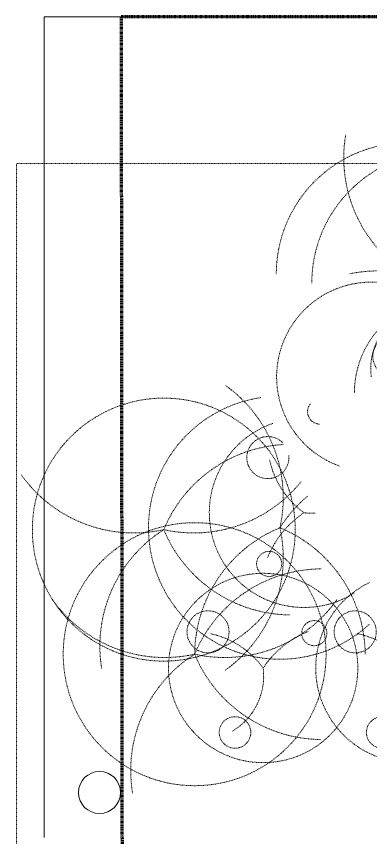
# Model space of a CAD drawing. Header units: inches. Extents: x -4294 to -464, y 9706 to 12475.
# Drawn here: x -4009.5 to -3942.2, y 12112.6 to 12268.7 of the extents above; entities that cross this region are included whole.
import ezdxf

# ---------------------------------------------------------------- set-up
doc = ezdxf.new("R2010")
doc.units = ezdxf.units.IN
doc.header["$MEASUREMENT"] = 0
for name, pattern in [('Aligning Line 1_8_', [0.25, 0.125, -0.125]), ('Dash', [0.25, 0.125, -0.125]), ('Double Dash 3_8_', [1, 0.375, -0.125, 0.125, -0.125, 0.125, -0.125])]:
    doc.linetypes.add(name, pattern=pattern)
for name, color, linetype, lineweight in [('0-1', 7, 'Continuous', 5), ('0-4', 7, 'Continuous', 9), ('0-5', 50, 'Continuous', 13), ('0-6', 147, 'Aligning Line 1_8_', 9), ('A-DETL-GENF-HDLN-1', 9, 'Dash', 9), ('C-PROP-LINE-1', 170, 'Double Dash 3_8_', 140), ('C-TOPO', 7, 'Continuous', 9), ('E-LITE-EQPM-1', 7, 'Continuous', 9), ('G-ANNO-SYMB-1', 147, 'Aligning Line 1_8_', 9)]:
    doc.layers.add(name, color=color, linetype=linetype, lineweight=lineweight)

# ---------------------------------------------------------------- blocks, each defined once
blk = doc.blocks.new('CTR - 1st Phase - Unit Layouts_rvt-1-FLOOR PLAN - 1ST FLOOR')
at = {"layer": 'G-ANNO-SYMB-1'}
for p in [(-4009.53, 9846.28), (-1813.52, 12240.75)]:
    blk.add_line(p, (-4009.53, 12240.75), dxfattribs=at)
blk = doc.blocks.new('fountain grass 26747 - fountain grass 26747-1276659-FLOOR PLAN - 1ST FLOOR')
at = {"layer": 'A-DETL-GENF-HDLN-1'}
for centre, radius, start, end in [((0, 0), 25, 360, 90.0001), ((22.14, -14.08), 26.24, 80.4534, 147.5466), ((-25.61, 5.7), 26.24, 347.4534, 11.6105), ((-25.61, -5.7), 26.24, 348.3895, 12.5466), ((-10.02, -24.25), 26.24, 0.4534, 67.5466), ((0, 0), 25, 269.9999, 360)]:
    blk.add_arc(centre, radius, start, end, dxfattribs=at)
blk = doc.blocks.new('fountain grass 26747 - fountain grass 26747-V189-FLOOR PLAN - 1ST FLOOR')
at = {"layer": 'A-DETL-GENF-HDLN-1'}
blk.add_circle((0, 0), 25, dxfattribs=at)
for centre, start, end in [((-25.61, 5.7), 347.4534, 51.0356), ((-10.02, 24.25), 292.4534, 359.5466), ((10.02, 24.25), 183.3612, 247.5466), ((-25.61, -5.7), 305.4534, 12.5466), ((22.14, 14.08), 212.4534, 279.5466)]:
    blk.add_arc(centre, 26.24, start, end, dxfattribs=at)
blk = doc.blocks.new('fountain grass 26747 - fountain grass 26747-V190-FLOOR PLAN - 1ST FLOOR')
at = {"layer": 'A-DETL-GENF-HDLN-1'}
blk.add_circle((0, 0), 25, dxfattribs=at)
for centre, start, end in [((-25.61, 5.7), 347.4534, 54.5466), ((10.02, 24.25), 180.4534, 247.5466), ((-10.02, 24.25), 292.4534, 359.5466), ((-25.61, -5.7), 305.4534, 12.5466), ((22.14, 14.08), 212.4534, 279.5466)]:
    blk.add_arc(centre, 26.24, start, end, dxfattribs=at)
blk = doc.blocks.new('lupin 26755 - lupin 26755-V191-FLOOR PLAN - 1ST FLOOR')
at = {"layer": 'A-DETL-GENF-HDLN-1'}
blk.add_circle((9.72, -6.62), 2.39, dxfattribs=at)
for centre, radius, start, end in [((0, 0), 18, 0, 32.0547), ((-12.13, 1.52), 12.23, 352.8605, 3.3991), ((0, 0), 18, 199.1661, 0), ((-13.57, 9.88), 16.78, 282.0514, 323.9486), ((15.36, 10.23), 18.46, 213.6663, 248.3337), ((-10.49, -6.87), 4, 337, 95.9952), ((-10.49, -6.87), 4, 136.4172, 337)]:
    blk.add_arc(centre, radius, start, end, dxfattribs=at)
blk = doc.blocks.new('lupin 26755 - lupin 26755-V210-FLOOR PLAN - 1ST FLOOR')
at = {"layer": 'A-DETL-GENF-HDLN-1'}
for centre, radius in [((-10.49, 6.87), 4), ((9.72, 6.62), 2.39)]:
    blk.add_circle(centre, radius, dxfattribs=at)
for centre, radius, start, end in [((0, 0), 18, 360, 180.0001), ((-13.57, -9.88), 16.78, 36.0514, 77.9486), ((15.36, -10.23), 18.46, 111.6663, 146.3337)]:
    blk.add_arc(centre, radius, start, end, dxfattribs=at)
blk = doc.blocks.new('fountain grass 26747 - fountain grass 26747-V183-FLOOR PLAN - 1ST FLOOR')
at = {"layer": 'A-DETL-GENF-HDLN-1'}
for centre, radius, start, end in [((-25.61, 5.7), 26.24, 347.4534, 54.5466), ((0, 0), 25, 360, 180), ((22.14, -14.08), 26.24, 80.4534, 147.5466)]:
    blk.add_arc(centre, radius, start, end, dxfattribs=at)
blk = doc.blocks.new('lupin 26755 - lupin 26755-V211-FLOOR PLAN - 1ST FLOOR')
at = {"layer": 'A-DETL-GENF-HDLN-1'}
blk.add_circle((-5.36, -12.26), 3, dxfattribs=at)
for centre, radius, start, end in [((0, 0), 18, 360, 70.5636), ((9.72, 6.62), 2.39, 341, 88.9988), ((9.72, 6.62), 2.39, 322.5806, 341), ((0, 0), 18, 179.9999, 360), ((-12.13, -1.52), 12.23, 300.9755, 7.1395)]:
    blk.add_arc(centre, radius, start, end, dxfattribs=at)
blk = doc.blocks.new('fountain grass 26747 - fountain grass 26747-V212-FLOOR PLAN - 1ST FLOOR')
at = {"layer": 'A-DETL-GENF-HDLN-1'}
for centre, radius, start, end in [((-25.61, 5.7), 26.24, 347.4534, 54.5466), ((0, 0), 25, 98.4049, 312.8017), ((22.14, -14.08), 26.24, 130.0187, 147.5466), ((10.02, -24.25), 26.24, 112.4534, 179.5466), ((-25.61, -5.7), 26.24, 305.4534, 12.5466), ((-10.02, -24.25), 26.24, 0.4534, 67.5466)]:
    blk.add_arc(centre, radius, start, end, dxfattribs=at)
blk = doc.blocks.new('lupin 26755 - lupin 26755-1276655-FLOOR PLAN - 1ST FLOOR')
at = {"layer": 'A-DETL-GENF-HDLN-1'}
for centre, radius in [((0, 0), 18), ((-10.49, 6.87), 4), ((9.72, 6.62), 2.39), ((-5.36, -12.26), 3)]:
    blk.add_circle(centre, radius, dxfattribs=at)
for centre, radius, start, end in [((-13.57, -9.88), 16.78, 36.0514, 77.9486), ((15.36, -10.23), 18.46, 111.6663, 146.3337), ((-12.13, -1.52), 12.23, 300.9755, 7.1395)]:
    blk.add_arc(centre, radius, start, end, dxfattribs=at)
blk = doc.blocks.new('lupin 26755 - lupin 26755-V213-FLOOR PLAN - 1ST FLOOR')
at = {"layer": 'A-DETL-GENF-HDLN-1'}
for centre, radius in [((-10.49, 6.87), 4), ((-5.36, -12.26), 3)]:
    blk.add_circle(centre, radius, dxfattribs=at)
for centre, radius, start, end in [((0, 0), 18, 115.6033, 295.5856), ((-13.57, -9.88), 16.78, 36.0514, 77.9486), ((-12.13, -1.52), 12.23, 300.9755, 7.1395)]:
    blk.add_arc(centre, radius, start, end, dxfattribs=at)
blk = doc.blocks.new('CTR  - Topography_rvt-1-FLOOR PLAN - 1ST FLOOR')
at = {"layer": 'C-TOPO'}
for p, q in [((-3997.82, 12268.59), (-4004.23, 12268.59)), ((-4004.23, 12268.59), (-4004.23, 12267.63)), ((-4004.23, 12268.59), (-3997.82, 12268.59)), ((-4004.23, 12268.59), (-4004.23, 12267.63)), ((-3997.36, 12268.59), (-3997.82, 12268.59)), ((-3997.82, 12268.59), (-3997.36, 12268.59)), ((-3997.18, 12268.59), (-3997.36, 12268.59)), ((-3997.18, 12268.59), (-3997.36, 12268.59)), ((-3677.16, 12268.59), (-3997.18, 12268.59)), ((-3997.18, 12268.59), (-3677.16, 12268.59)), ((-4004.23, 12265.75), (-4004.23, 12267.63)), ((-4004.23, 12267.63), (-4004.23, 12265.75)), ((-4004.23, 12258.68), (-4004.23, 12265.75)), ((-4004.23, 12258.68), (-4004.23, 12265.75)), ((-4004.23, 12258.68), (-4004.23, 12112.59)), ((-4004.23, 12258.68), (-4004.23, 12112.59))]:
    blk.add_line(p, q, dxfattribs=at)
at = {"layer": '0-4'}
for name, p, rotation in [('fountain grass 26747 - fountain grass 26747-1276659-FLOOR PLAN - 1ST FLOOR', (-3935.11, 12219.68), 89.99999999999982), ('lupin 26755 - lupin 26755-V211-FLOOR PLAN - 1ST FLOOR', (-3942.04, 12200.18), 180), ('fountain grass 26747 - fountain grass 26747-V189-FLOOR PLAN - 1ST FLOOR', (-3981.5, 12171.13), 270), ('lupin 26755 - lupin 26755-V191-FLOOR PLAN - 1ST FLOOR', (-3954.84, 12174.33), 270), ('fountain grass 26747 - fountain grass 26747-V190-FLOOR PLAN - 1ST FLOOR', (-3975.63, 12147.45), 270)]:
    blk.add_blockref(name, p, dxfattribs=dict(at, rotation=rotation))
for name, p in [('fountain grass 26747 - fountain grass 26747-V183-FLOOR PLAN - 1ST FLOOR', (-3928.35, 12217.98)), ('lupin 26755 - lupin 26755-V210-FLOOR PLAN - 1ST FLOOR', (-3927.24, 12197.19)), ('fountain grass 26747 - fountain grass 26747-V212-FLOOR PLAN - 1ST FLOOR', (-3959.41, 12171.49)), ('lupin 26755 - lupin 26755-1276655-FLOOR PLAN - 1ST FLOOR', (-3962.6, 12144.83)), ('lupin 26755 - lupin 26755-V213-FLOOR PLAN - 1ST FLOOR', (-3934.6, 12144.83))]:
    blk.add_blockref(name, p, dxfattribs=at)
blk = doc.blocks.new('Pathway_Cooper_McGraw-Edison _BSC-BRC_Round - Pathway_Cooper_McGraw-Edison _BSC-BRC_Round-2028611-FLOOR PLAN - 1ST FLOOR')
at = {"layer": 'E-LITE-EQPM-1'}
for start, end in [(360, 180), (180, 360)]:
    blk.add_arc((0, 0), 4, start, end, dxfattribs=at)
blk = doc.blocks.new('Family - ___-1878357-FLOOR PLAN - 1ST FLOOR')
at = {"layer": 'C-PROP-LINE-1'}
for q in [(-629.56, 12268.69), (-3987.01, 9767.34)]:
    blk.add_line((-3989.61, 12268.69), q, dxfattribs=at)
blk = doc.blocks.new('CTR - 1st Phase - Shell_rvt-1-FLOOR PLAN - 1ST FLOOR')
at = {"layer": '0-5'}
blk.add_blockref('Pathway_Cooper_McGraw-Edison _BSC-BRC_Round - Pathway_Cooper_McGraw-Edison _BSC-BRC_Round-2028611-FLOOR PLAN - 1ST FLOOR', (-3993.72, 12121.15), dxfattribs=at)
at = {"layer": '0-6'}
blk.add_blockref('Family - ___-1878357-FLOOR PLAN - 1ST FLOOR', (0, 0), dxfattribs=at)

msp = doc.modelspace()

# ---------------------------------------------------------------- block references
at = {"layer": '0-1'}
for name in ['CTR - 1st Phase - Shell_rvt-1-FLOOR PLAN - 1ST FLOOR', 'CTR  - Topography_rvt-1-FLOOR PLAN - 1ST FLOOR', 'CTR - 1st Phase - Unit Layouts_rvt-1-FLOOR PLAN - 1ST FLOOR']:
    msp.add_blockref(name, (0, 0), dxfattribs=at)

doc.saveas('drawing.dxf')
